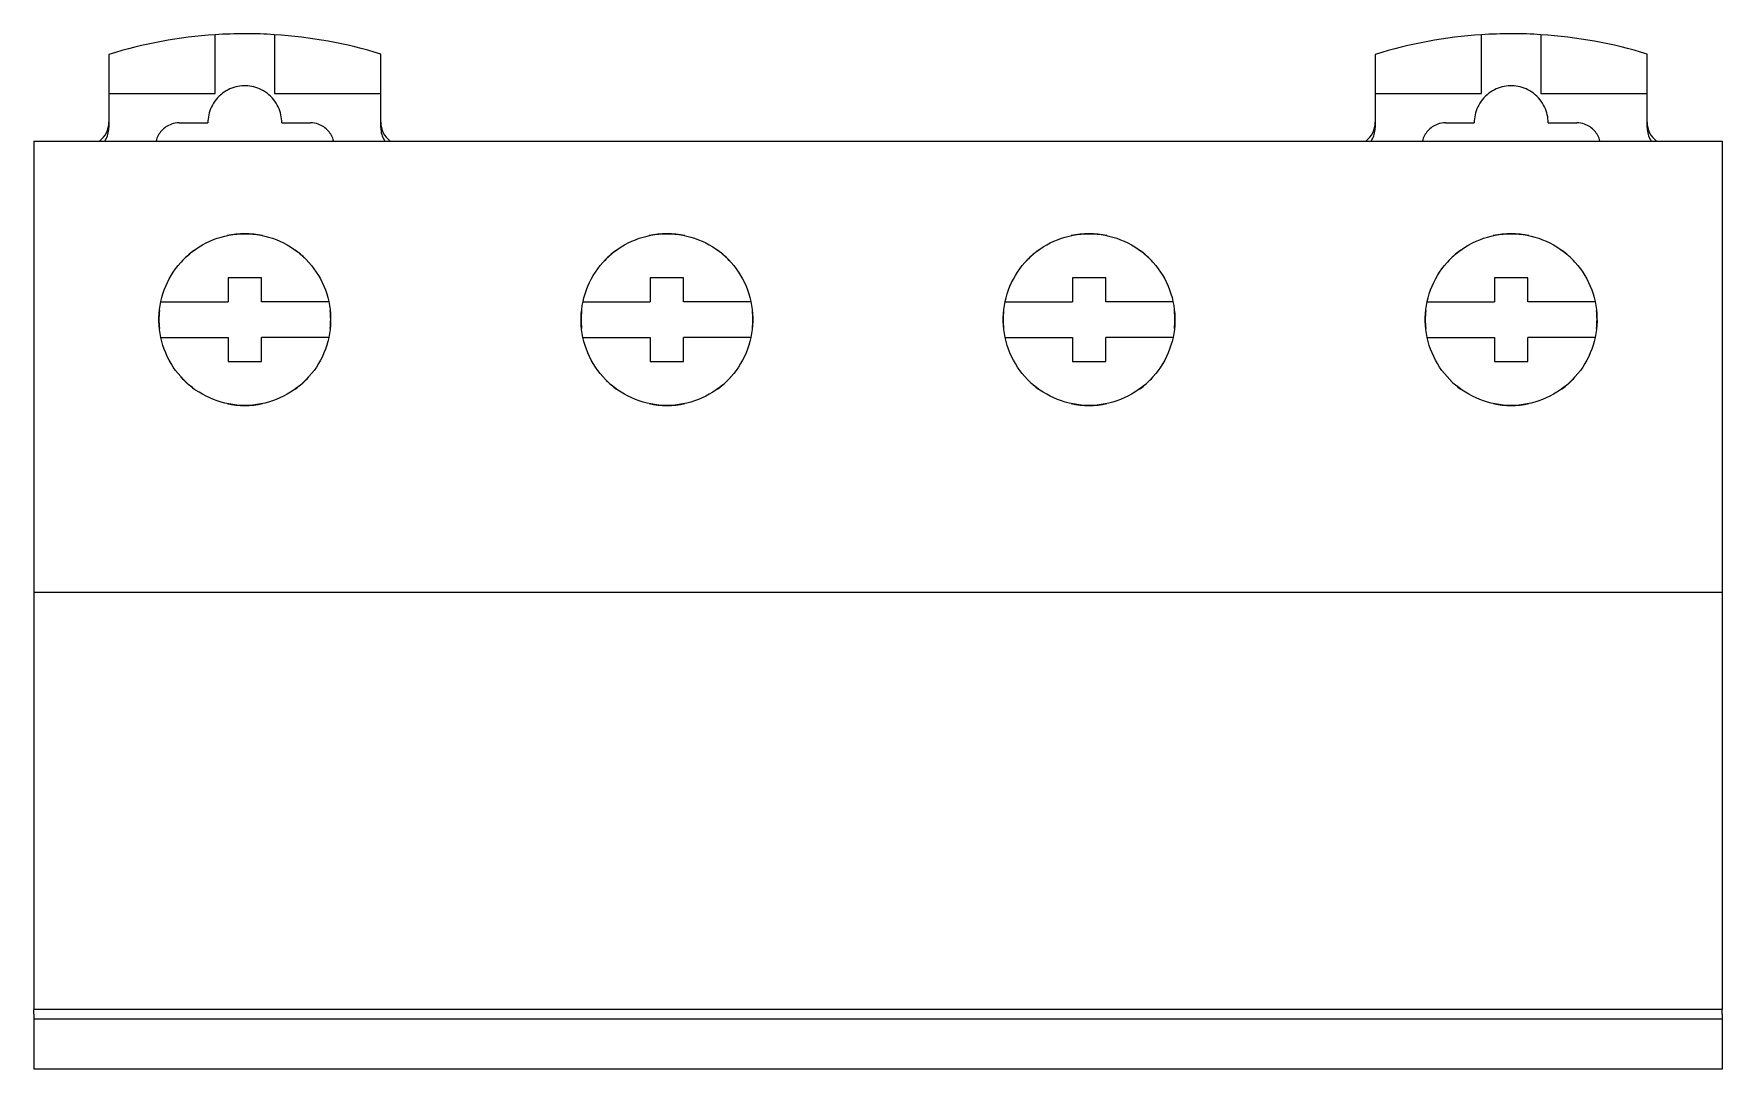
# Model space of a CAD drawing. Header units: millimetres. Extents: x 3609 to 5941, y 2453 to 3731.
# Drawn here: x 5443.5 to 5511.3, y 3396.1 to 3437.7 of the extents above; entities that cross this region are included whole.
import ezdxf

# ---------------------------------------------------------------- set-up
doc = ezdxf.new("R2010")
doc.units = ezdxf.units.MM

msp = doc.modelspace()

# ---------------------------------------------------------------- linework, layer by layer
for p, q in [((5450.818, 3435.27), (5450.818, 3437.625)), ((5453.212, 3437.627), (5453.212, 3435.27)), ((5501.672, 3435.27), (5501.672, 3437.625)), ((5504.067, 3437.627), (5504.067, 3435.27)), ((5446.556, 3436.836), (5446.556, 3435.27)), ((5457.474, 3435.27), (5457.474, 3436.849)), ((5497.411, 3436.836), (5497.411, 3435.27)), ((5508.328, 3435.27), (5508.328, 3436.849)), ((5446.556, 3435.27), (5450.818, 3435.27)), ((5446.556, 3435.269), (5446.556, 3435.27)), ((5446.556, 3435.269), (5450.818, 3435.269)), ((5446.556, 3435.269), (5446.556, 3433.897)), ((5450.818, 3435.269), (5450.818, 3435.27)), ((5450.919, 3435.092), (5450.861, 3435.024)), ((5450.981, 3435.157), (5450.919, 3435.092)), ((5451.047, 3435.217), (5450.981, 3435.157)), ((5451.117, 3435.273), (5451.047, 3435.217)), ((5451.189, 3435.324), (5451.117, 3435.273)), ((5451.264, 3435.372), (5451.189, 3435.324)), ((5451.341, 3435.414), (5451.264, 3435.372)), ((5451.419, 3435.451), (5451.341, 3435.414)), ((5451.499, 3435.484), (5451.419, 3435.451)), ((5451.579, 3435.511), (5451.499, 3435.484)), ((5451.66, 3435.533), (5451.579, 3435.511)), ((5451.74, 3435.551), (5451.66, 3435.533)), ((5451.819, 3435.564), (5451.74, 3435.551)), ((5451.898, 3435.572), (5451.819, 3435.564)), ((5451.976, 3435.576), (5451.898, 3435.572)), ((5452.054, 3435.576), (5451.976, 3435.576)), ((5452.132, 3435.572), (5452.054, 3435.576)), ((5452.211, 3435.564), (5452.132, 3435.572)), ((5452.29, 3435.551), (5452.211, 3435.564)), ((5452.371, 3435.533), (5452.29, 3435.551)), ((5452.451, 3435.511), (5452.371, 3435.533)), ((5452.532, 3435.484), (5452.451, 3435.511)), ((5452.611, 3435.451), (5452.532, 3435.484)), ((5452.69, 3435.414), (5452.611, 3435.451)), ((5452.767, 3435.372), (5452.69, 3435.414)), ((5452.842, 3435.324), (5452.767, 3435.372)), ((5452.914, 3435.273), (5452.842, 3435.324)), ((5452.983, 3435.217), (5452.914, 3435.273)), ((5453.049, 3435.157), (5452.983, 3435.217)), ((5453.111, 3435.092), (5453.049, 3435.157)), ((5453.169, 3435.024), (5453.111, 3435.092)), ((5453.212, 3435.27), (5457.474, 3435.27)), ((5453.212, 3435.269), (5453.212, 3435.27)), ((5453.212, 3435.269), (5457.474, 3435.269)), ((5457.474, 3435.269), (5457.474, 3435.27)), ((5457.474, 3433.897), (5457.474, 3435.269)), ((5497.411, 3435.27), (5501.672, 3435.27)), ((5497.411, 3435.269), (5497.411, 3435.27)), ((5497.411, 3435.269), (5501.672, 3435.269)), ((5497.411, 3435.269), (5497.411, 3433.897)), ((5501.672, 3435.269), (5501.672, 3435.27)), ((5501.774, 3435.092), (5501.716, 3435.024)), ((5501.836, 3435.157), (5501.774, 3435.092)), ((5501.902, 3435.217), (5501.836, 3435.157)), ((5501.971, 3435.273), (5501.902, 3435.217)), ((5502.043, 3435.324), (5501.971, 3435.273)), ((5502.118, 3435.372), (5502.043, 3435.324)), ((5502.195, 3435.414), (5502.118, 3435.372)), ((5502.273, 3435.451), (5502.195, 3435.414)), ((5502.353, 3435.484), (5502.273, 3435.451)), ((5502.434, 3435.511), (5502.353, 3435.484)), ((5502.514, 3435.533), (5502.434, 3435.511)), ((5502.594, 3435.551), (5502.514, 3435.533)), ((5502.674, 3435.564), (5502.594, 3435.551)), ((5502.752, 3435.572), (5502.674, 3435.564)), ((5502.83, 3435.576), (5502.752, 3435.572)), ((5502.908, 3435.576), (5502.83, 3435.576)), ((5502.987, 3435.572), (5502.908, 3435.576)), ((5503.065, 3435.564), (5502.987, 3435.572)), ((5503.145, 3435.551), (5503.065, 3435.564)), ((5503.225, 3435.533), (5503.145, 3435.551)), ((5503.305, 3435.511), (5503.225, 3435.533)), ((5503.386, 3435.484), (5503.305, 3435.511)), ((5503.466, 3435.451), (5503.386, 3435.484)), ((5503.544, 3435.414), (5503.466, 3435.451)), ((5503.621, 3435.372), (5503.544, 3435.414)), ((5503.696, 3435.324), (5503.621, 3435.372)), ((5503.768, 3435.273), (5503.696, 3435.324)), ((5503.837, 3435.217), (5503.768, 3435.273)), ((5503.903, 3435.157), (5503.837, 3435.217)), ((5503.965, 3435.092), (5503.903, 3435.157)), ((5504.023, 3435.024), (5503.965, 3435.092)), ((5504.067, 3435.27), (5508.328, 3435.27)), ((5504.067, 3435.269), (5504.067, 3435.27)), ((5504.067, 3435.269), (5508.328, 3435.269)), ((5508.328, 3435.269), (5508.328, 3435.27)), ((5508.328, 3433.897), (5508.328, 3435.269)), ((5450.565, 3434.405), (5450.55, 3434.324)), ((5450.585, 3434.486), (5450.565, 3434.405)), ((5450.609, 3434.566), (5450.585, 3434.486)), ((5450.639, 3434.646), (5450.609, 3434.566)), ((5450.674, 3434.726), (5450.639, 3434.646)), ((5450.714, 3434.803), (5450.674, 3434.726)), ((5450.758, 3434.879), (5450.714, 3434.803)), ((5450.808, 3434.953), (5450.758, 3434.879)), ((5450.861, 3435.024), (5450.808, 3434.953)), ((5453.223, 3434.953), (5453.169, 3435.024)), ((5453.272, 3434.879), (5453.223, 3434.953)), ((5453.317, 3434.803), (5453.272, 3434.879)), ((5453.357, 3434.726), (5453.317, 3434.803)), ((5453.391, 3434.646), (5453.357, 3434.726)), ((5453.421, 3434.566), (5453.391, 3434.646)), ((5453.446, 3434.486), (5453.421, 3434.566)), ((5453.466, 3434.405), (5453.446, 3434.486)), ((5453.481, 3434.324), (5453.466, 3434.405)), ((5501.419, 3434.405), (5501.404, 3434.324)), ((5501.439, 3434.486), (5501.419, 3434.405)), ((5501.463, 3434.566), (5501.439, 3434.486)), ((5501.493, 3434.646), (5501.463, 3434.566)), ((5501.528, 3434.726), (5501.493, 3434.646)), ((5501.568, 3434.803), (5501.528, 3434.726)), ((5501.613, 3434.879), (5501.568, 3434.803)), ((5501.662, 3434.953), (5501.613, 3434.879)), ((5501.716, 3435.024), (5501.662, 3434.953)), ((5504.077, 3434.953), (5504.023, 3435.024)), ((5504.126, 3434.879), (5504.077, 3434.953)), ((5504.171, 3434.803), (5504.126, 3434.879)), ((5504.211, 3434.726), (5504.171, 3434.803)), ((5504.246, 3434.646), (5504.211, 3434.726)), ((5504.275, 3434.566), (5504.246, 3434.646)), ((5504.3, 3434.486), (5504.275, 3434.566)), ((5504.32, 3434.405), (5504.3, 3434.486)), ((5504.335, 3434.324), (5504.32, 3434.405)), ((5446.517, 3433.62), (5446.533, 3433.683)), ((5446.533, 3433.683), (5446.546, 3433.749)), ((5446.546, 3433.749), (5446.554, 3433.82)), ((5446.554, 3433.82), (5446.556, 3433.897)), ((5448.597, 3433.679), (5448.565, 3433.631)), ((5448.632, 3433.725), (5448.597, 3433.679)), ((5448.669, 3433.77), (5448.632, 3433.725)), ((5448.708, 3433.812), (5448.669, 3433.77)), ((5448.751, 3433.852), (5448.708, 3433.812)), ((5448.797, 3433.889), (5448.751, 3433.852)), ((5448.845, 3433.924), (5448.797, 3433.889)), ((5448.897, 3433.957), (5448.845, 3433.924)), ((5448.952, 3433.987), (5448.897, 3433.957)), ((5449.011, 3434.014), (5448.952, 3433.987)), ((5449.074, 3434.038), (5449.011, 3434.014)), ((5449.141, 3434.058), (5449.074, 3434.038)), ((5449.214, 3434.074), (5449.141, 3434.058)), ((5449.293, 3434.085), (5449.214, 3434.074)), ((5449.382, 3434.089), (5449.293, 3434.085)), ((5449.382, 3434.089), (5450.531, 3434.089)), ((5450.533, 3434.166), (5450.531, 3434.089)), ((5450.539, 3434.245), (5450.533, 3434.166)), ((5450.55, 3434.324), (5450.539, 3434.245)), ((5453.491, 3434.245), (5453.481, 3434.324)), ((5453.498, 3434.166), (5453.491, 3434.245)), ((5453.5, 3434.089), (5453.498, 3434.166)), ((5453.5, 3434.089), (5454.649, 3434.089)), ((5454.737, 3434.085), (5454.649, 3434.089)), ((5454.817, 3434.074), (5454.737, 3434.085)), ((5454.889, 3434.058), (5454.817, 3434.074)), ((5454.956, 3434.038), (5454.889, 3434.058)), ((5455.019, 3434.014), (5454.956, 3434.038)), ((5455.078, 3433.987), (5455.019, 3434.014)), ((5455.133, 3433.957), (5455.078, 3433.987)), ((5455.185, 3433.924), (5455.133, 3433.957)), ((5455.234, 3433.889), (5455.185, 3433.924)), ((5455.279, 3433.852), (5455.234, 3433.889)), ((5455.322, 3433.812), (5455.279, 3433.852)), ((5455.362, 3433.77), (5455.322, 3433.812)), ((5455.399, 3433.725), (5455.362, 3433.77)), ((5455.433, 3433.679), (5455.399, 3433.725)), ((5455.465, 3433.631), (5455.433, 3433.679)), ((5457.474, 3433.897), (5457.477, 3433.82)), ((5457.477, 3433.82), (5457.485, 3433.749)), ((5457.485, 3433.749), (5457.497, 3433.683)), ((5457.497, 3433.683), (5457.514, 3433.62)), ((5497.371, 3433.62), (5497.387, 3433.683)), ((5497.387, 3433.683), (5497.4, 3433.749)), ((5497.4, 3433.749), (5497.408, 3433.82)), ((5497.408, 3433.82), (5497.411, 3433.897)), ((5499.451, 3433.679), (5499.419, 3433.631)), ((5499.486, 3433.725), (5499.451, 3433.679)), ((5499.523, 3433.77), (5499.486, 3433.725)), ((5499.563, 3433.812), (5499.523, 3433.77)), ((5499.605, 3433.852), (5499.563, 3433.812)), ((5499.651, 3433.889), (5499.605, 3433.852)), ((5499.7, 3433.924), (5499.651, 3433.889)), ((5499.751, 3433.957), (5499.7, 3433.924)), ((5499.807, 3433.987), (5499.751, 3433.957)), ((5499.865, 3434.014), (5499.807, 3433.987)), ((5499.928, 3434.038), (5499.865, 3434.014)), ((5499.996, 3434.058), (5499.928, 3434.038)), ((5500.068, 3434.074), (5499.996, 3434.058)), ((5500.148, 3434.085), (5500.068, 3434.074)), ((5500.236, 3434.089), (5500.148, 3434.085)), ((5500.236, 3434.089), (5501.385, 3434.089)), ((5501.387, 3434.166), (5501.385, 3434.089)), ((5501.393, 3434.245), (5501.387, 3434.166)), ((5501.404, 3434.324), (5501.393, 3434.245)), ((5504.346, 3434.245), (5504.335, 3434.324)), ((5504.352, 3434.166), (5504.346, 3434.245)), ((5504.354, 3434.089), (5504.352, 3434.166)), ((5504.354, 3434.089), (5505.503, 3434.089)), ((5505.591, 3434.085), (5505.503, 3434.089)), ((5505.671, 3434.074), (5505.591, 3434.085)), ((5505.743, 3434.058), (5505.671, 3434.074)), ((5505.811, 3434.038), (5505.743, 3434.058)), ((5505.874, 3434.014), (5505.811, 3434.038)), ((5505.932, 3433.987), (5505.874, 3434.014)), ((5505.988, 3433.957), (5505.932, 3433.987)), ((5506.039, 3433.924), (5505.988, 3433.957)), ((5506.088, 3433.889), (5506.039, 3433.924)), ((5506.134, 3433.852), (5506.088, 3433.889)), ((5506.176, 3433.812), (5506.134, 3433.852)), ((5506.216, 3433.77), (5506.176, 3433.812)), ((5506.253, 3433.725), (5506.216, 3433.77)), ((5506.288, 3433.679), (5506.253, 3433.725)), ((5506.32, 3433.631), (5506.288, 3433.679)), ((5508.328, 3433.897), (5508.331, 3433.82)), ((5508.331, 3433.82), (5508.339, 3433.749)), ((5508.339, 3433.749), (5508.351, 3433.683)), ((5508.351, 3433.683), (5508.368, 3433.62)), ((5443.539, 3433.354), (5443.539, 3415.253)), ((5443.539, 3433.354), (5511.345, 3433.354)), ((5446.388, 3433.354), (5446.419, 3433.402)), ((5446.419, 3433.402), (5446.447, 3433.452)), ((5446.447, 3433.452), (5446.473, 3433.506)), ((5446.473, 3433.506), (5446.497, 3433.561)), ((5446.497, 3433.561), (5446.517, 3433.62)), ((5448.467, 3433.414), (5448.451, 3433.354)), ((5448.487, 3433.472), (5448.467, 3433.414)), ((5448.51, 3433.527), (5448.487, 3433.472)), ((5448.536, 3433.58), (5448.51, 3433.527)), ((5448.565, 3433.631), (5448.536, 3433.58)), ((5455.494, 3433.58), (5455.465, 3433.631)), ((5455.52, 3433.527), (5455.494, 3433.58)), ((5455.543, 3433.472), (5455.52, 3433.527)), ((5455.563, 3433.414), (5455.543, 3433.472)), ((5455.58, 3433.354), (5455.563, 3433.414)), ((5457.514, 3433.62), (5457.534, 3433.561)), ((5457.534, 3433.561), (5457.557, 3433.506)), ((5457.557, 3433.506), (5457.583, 3433.452)), ((5457.583, 3433.452), (5457.611, 3433.402)), ((5457.611, 3433.402), (5457.642, 3433.354)), ((5497.243, 3433.354), (5497.273, 3433.402)), ((5497.273, 3433.402), (5497.302, 3433.452)), ((5497.302, 3433.452), (5497.328, 3433.506)), ((5497.328, 3433.506), (5497.351, 3433.561)), ((5497.351, 3433.561), (5497.371, 3433.62)), ((5499.321, 3433.414), (5499.305, 3433.354)), ((5499.341, 3433.472), (5499.321, 3433.414)), ((5499.364, 3433.527), (5499.341, 3433.472)), ((5499.39, 3433.58), (5499.364, 3433.527)), ((5499.419, 3433.631), (5499.39, 3433.58)), ((5506.349, 3433.58), (5506.32, 3433.631)), ((5506.375, 3433.527), (5506.349, 3433.58)), ((5506.398, 3433.472), (5506.375, 3433.527)), ((5506.418, 3433.414), (5506.398, 3433.472)), ((5506.434, 3433.354), (5506.418, 3433.414)), ((5508.368, 3433.62), (5508.388, 3433.561)), ((5508.388, 3433.561), (5508.411, 3433.506)), ((5508.411, 3433.506), (5508.437, 3433.452)), ((5508.437, 3433.452), (5508.466, 3433.402)), ((5508.466, 3433.402), (5508.496, 3433.354)), ((5511.345, 3433.354), (5511.345, 3415.253)), ((5451.532, 3429.603), (5451.691, 3429.622)), ((5451.691, 3429.622), (5451.853, 3429.633)), ((5451.853, 3429.633), (5452.015, 3429.637)), ((5452.015, 3429.637), (5452.178, 3429.633)), ((5452.178, 3429.633), (5452.339, 3429.622)), ((5452.339, 3429.622), (5452.498, 3429.603)), ((5468.483, 3429.603), (5468.643, 3429.622)), ((5468.643, 3429.622), (5468.804, 3429.633)), ((5468.804, 3429.633), (5468.967, 3429.637)), ((5468.967, 3429.637), (5469.129, 3429.633)), ((5469.129, 3429.633), (5469.29, 3429.622)), ((5469.29, 3429.622), (5469.45, 3429.603)), ((5485.434, 3429.603), (5485.594, 3429.622)), ((5485.594, 3429.622), (5485.755, 3429.633)), ((5485.755, 3429.633), (5485.918, 3429.637)), ((5485.918, 3429.637), (5486.081, 3429.633)), ((5486.081, 3429.633), (5486.242, 3429.622)), ((5486.242, 3429.622), (5486.401, 3429.603)), ((5502.386, 3429.603), (5502.546, 3429.622)), ((5502.546, 3429.622), (5502.707, 3429.633)), ((5502.707, 3429.633), (5502.869, 3429.637)), ((5502.869, 3429.637), (5503.032, 3429.633)), ((5503.032, 3429.633), (5503.193, 3429.622)), ((5503.193, 3429.622), (5503.353, 3429.603)), ((5449.912, 3428.921), (5450.042, 3429.017)), ((5450.042, 3429.017), (5450.177, 3429.106)), ((5450.177, 3429.106), (5450.316, 3429.189)), ((5450.316, 3429.189), (5450.458, 3429.265)), ((5450.458, 3429.265), (5450.605, 3429.335)), ((5450.605, 3429.335), (5450.754, 3429.398)), ((5450.754, 3429.398), (5450.906, 3429.453)), ((5450.906, 3429.453), (5451.06, 3429.502)), ((5451.06, 3429.502), (5451.216, 3429.543)), ((5451.216, 3429.543), (5451.373, 3429.577)), ((5451.373, 3429.577), (5451.532, 3429.603)), ((5452.498, 3429.603), (5452.657, 3429.577)), ((5452.657, 3429.577), (5452.814, 3429.543)), ((5452.814, 3429.543), (5452.97, 3429.502)), ((5452.97, 3429.502), (5453.124, 3429.454)), ((5453.124, 3429.454), (5453.276, 3429.398)), ((5453.276, 3429.398), (5453.425, 3429.335)), ((5453.425, 3429.335), (5453.571, 3429.266)), ((5453.571, 3429.266), (5453.714, 3429.189)), ((5453.714, 3429.189), (5453.853, 3429.106)), ((5453.853, 3429.106), (5453.987, 3429.017)), ((5453.987, 3429.017), (5454.118, 3428.922)), ((5466.862, 3428.92), (5466.992, 3429.015)), ((5466.992, 3429.015), (5467.127, 3429.105)), ((5467.127, 3429.105), (5467.265, 3429.188)), ((5467.265, 3429.188), (5467.408, 3429.265)), ((5467.408, 3429.265), (5467.555, 3429.334)), ((5467.555, 3429.334), (5467.704, 3429.397)), ((5467.704, 3429.397), (5467.856, 3429.453)), ((5467.856, 3429.453), (5468.011, 3429.502)), ((5468.011, 3429.502), (5468.167, 3429.543)), ((5468.167, 3429.543), (5468.324, 3429.577)), ((5468.324, 3429.577), (5468.483, 3429.603)), ((5469.45, 3429.603), (5469.609, 3429.577)), ((5469.609, 3429.577), (5469.766, 3429.543)), ((5469.766, 3429.543), (5469.922, 3429.502)), ((5469.922, 3429.502), (5470.077, 3429.453)), ((5470.077, 3429.453), (5470.229, 3429.397)), ((5470.229, 3429.397), (5470.378, 3429.335)), ((5470.378, 3429.335), (5470.525, 3429.265)), ((5470.525, 3429.265), (5470.667, 3429.188)), ((5470.667, 3429.188), (5470.806, 3429.105)), ((5470.806, 3429.105), (5470.941, 3429.016)), ((5470.941, 3429.016), (5471.071, 3428.92)), ((5483.813, 3428.92), (5483.943, 3429.015)), ((5483.943, 3429.015), (5484.078, 3429.105)), ((5484.078, 3429.105), (5484.217, 3429.188)), ((5484.217, 3429.188), (5484.36, 3429.265)), ((5484.36, 3429.265), (5484.506, 3429.334)), ((5484.506, 3429.334), (5484.656, 3429.397)), ((5484.656, 3429.397), (5484.808, 3429.453)), ((5484.808, 3429.453), (5484.962, 3429.502)), ((5484.962, 3429.502), (5485.118, 3429.543)), ((5485.118, 3429.543), (5485.276, 3429.577)), ((5485.276, 3429.577), (5485.434, 3429.603)), ((5486.401, 3429.603), (5486.56, 3429.577)), ((5486.56, 3429.577), (5486.717, 3429.543)), ((5486.717, 3429.543), (5486.873, 3429.502)), ((5486.873, 3429.502), (5487.028, 3429.453)), ((5487.028, 3429.453), (5487.18, 3429.397)), ((5487.18, 3429.397), (5487.33, 3429.335)), ((5487.33, 3429.335), (5487.476, 3429.265)), ((5487.476, 3429.265), (5487.619, 3429.188)), ((5487.619, 3429.188), (5487.757, 3429.105)), ((5487.757, 3429.105), (5487.892, 3429.016)), ((5487.892, 3429.016), (5488.022, 3428.92)), ((5500.765, 3428.92), (5500.895, 3429.015)), ((5500.895, 3429.015), (5501.03, 3429.105)), ((5501.03, 3429.105), (5501.169, 3429.188)), ((5501.169, 3429.188), (5501.311, 3429.265)), ((5501.311, 3429.265), (5501.458, 3429.335)), ((5501.458, 3429.335), (5501.607, 3429.397)), ((5501.607, 3429.397), (5501.759, 3429.453)), ((5501.759, 3429.453), (5501.914, 3429.502)), ((5501.914, 3429.502), (5502.07, 3429.543)), ((5502.07, 3429.543), (5502.227, 3429.577)), ((5502.227, 3429.577), (5502.386, 3429.603)), ((5503.353, 3429.603), (5503.511, 3429.577)), ((5503.511, 3429.577), (5503.669, 3429.543)), ((5503.669, 3429.543), (5503.825, 3429.502)), ((5503.825, 3429.502), (5503.979, 3429.453)), ((5503.979, 3429.453), (5504.131, 3429.397)), ((5504.131, 3429.397), (5504.281, 3429.335)), ((5504.281, 3429.335), (5504.427, 3429.265)), ((5504.427, 3429.265), (5504.57, 3429.188)), ((5504.57, 3429.188), (5504.709, 3429.105)), ((5504.709, 3429.105), (5504.843, 3429.016)), ((5504.843, 3429.016), (5504.974, 3428.92)), ((5449.237, 3428.23), (5449.336, 3428.359)), ((5449.336, 3428.359), (5449.441, 3428.482)), ((5449.441, 3428.482), (5449.551, 3428.6)), ((5449.551, 3428.6), (5449.666, 3428.713)), ((5449.666, 3428.713), (5449.787, 3428.82)), ((5449.787, 3428.82), (5449.912, 3428.921)), ((5454.118, 3428.922), (5454.243, 3428.82)), ((5454.243, 3428.82), (5454.364, 3428.713)), ((5454.364, 3428.713), (5454.479, 3428.601)), ((5454.479, 3428.601), (5454.589, 3428.483)), ((5454.589, 3428.483), (5454.694, 3428.359)), ((5454.694, 3428.359), (5454.793, 3428.231)), ((5466.187, 3428.228), (5466.286, 3428.357)), ((5466.286, 3428.357), (5466.39, 3428.48)), ((5466.39, 3428.48), (5466.5, 3428.598)), ((5466.5, 3428.598), (5466.616, 3428.711)), ((5466.616, 3428.711), (5466.736, 3428.818)), ((5466.736, 3428.818), (5466.862, 3428.92)), ((5471.071, 3428.92), (5471.197, 3428.819)), ((5471.197, 3428.819), (5471.317, 3428.711)), ((5471.317, 3428.711), (5471.433, 3428.599)), ((5471.433, 3428.599), (5471.543, 3428.481)), ((5471.543, 3428.481), (5471.647, 3428.357)), ((5471.647, 3428.357), (5471.746, 3428.229)), ((5483.138, 3428.228), (5483.237, 3428.357)), ((5483.237, 3428.357), (5483.342, 3428.48)), ((5483.342, 3428.48), (5483.452, 3428.598)), ((5483.452, 3428.598), (5483.567, 3428.711)), ((5483.567, 3428.711), (5483.688, 3428.818)), ((5483.688, 3428.818), (5483.813, 3428.92)), ((5488.022, 3428.92), (5488.148, 3428.819)), ((5488.148, 3428.819), (5488.268, 3428.712)), ((5488.268, 3428.712), (5488.384, 3428.599)), ((5488.384, 3428.599), (5488.494, 3428.481)), ((5488.494, 3428.481), (5488.598, 3428.357)), ((5488.598, 3428.357), (5488.697, 3428.229)), ((5500.09, 3428.228), (5500.188, 3428.357)), ((5500.188, 3428.357), (5500.293, 3428.48)), ((5500.293, 3428.48), (5500.403, 3428.598)), ((5500.403, 3428.598), (5500.519, 3428.711)), ((5500.519, 3428.711), (5500.639, 3428.818)), ((5500.639, 3428.818), (5500.765, 3428.92)), ((5504.974, 3428.92), (5505.099, 3428.819)), ((5505.099, 3428.819), (5505.22, 3428.712)), ((5505.22, 3428.712), (5505.335, 3428.599)), ((5505.335, 3428.599), (5505.445, 3428.481)), ((5505.445, 3428.481), (5505.55, 3428.358)), ((5505.55, 3428.358), (5505.649, 3428.229)), ((5448.839, 3427.53), (5448.905, 3427.677)), ((5448.905, 3427.677), (5448.978, 3427.82)), ((5448.978, 3427.82), (5449.058, 3427.961)), ((5449.058, 3427.961), (5449.144, 3428.098)), ((5449.144, 3428.098), (5449.237, 3428.23)), ((5451.345, 3427.865), (5451.345, 3426.907)), ((5452.686, 3427.865), (5451.345, 3427.865)), ((5452.686, 3426.907), (5452.686, 3427.865)), ((5454.793, 3428.231), (5454.886, 3428.098)), ((5454.886, 3428.098), (5454.972, 3427.962)), ((5454.972, 3427.962), (5455.052, 3427.821)), ((5455.052, 3427.821), (5455.125, 3427.678)), ((5455.125, 3427.678), (5455.191, 3427.531)), ((5465.789, 3427.528), (5465.855, 3427.674)), ((5465.855, 3427.674), (5465.928, 3427.818)), ((5465.928, 3427.818), (5466.008, 3427.959)), ((5466.008, 3427.959), (5466.094, 3428.095)), ((5466.094, 3428.095), (5466.187, 3428.228)), ((5468.296, 3427.865), (5468.296, 3426.907)), ((5469.637, 3427.865), (5468.296, 3427.865)), ((5469.637, 3426.907), (5469.637, 3427.865)), ((5471.746, 3428.229), (5471.839, 3428.096)), ((5471.839, 3428.096), (5471.925, 3427.96)), ((5471.925, 3427.96), (5472.005, 3427.819)), ((5472.005, 3427.819), (5472.078, 3427.676)), ((5472.078, 3427.676), (5472.144, 3427.529)), ((5482.741, 3427.528), (5482.806, 3427.674)), ((5482.806, 3427.674), (5482.879, 3427.818)), ((5482.879, 3427.818), (5482.959, 3427.959)), ((5482.959, 3427.959), (5483.045, 3428.095)), ((5483.045, 3428.095), (5483.138, 3428.228)), ((5485.248, 3427.865), (5485.248, 3426.907)), ((5486.588, 3427.865), (5485.248, 3427.865)), ((5486.588, 3426.907), (5486.588, 3427.865)), ((5488.697, 3428.229), (5488.79, 3428.097)), ((5488.79, 3428.097), (5488.876, 3427.96)), ((5488.876, 3427.96), (5488.956, 3427.82)), ((5488.956, 3427.82), (5489.029, 3427.676)), ((5489.029, 3427.676), (5489.095, 3427.53)), ((5499.692, 3427.528), (5499.758, 3427.675)), ((5499.758, 3427.675), (5499.831, 3427.818)), ((5499.831, 3427.818), (5499.911, 3427.959)), ((5499.911, 3427.959), (5499.997, 3428.095)), ((5499.997, 3428.095), (5500.09, 3428.228)), ((5502.199, 3427.865), (5502.199, 3426.907)), ((5503.54, 3427.865), (5502.199, 3427.865)), ((5503.54, 3426.907), (5503.54, 3427.865)), ((5505.649, 3428.229), (5505.741, 3428.097)), ((5505.741, 3428.097), (5505.828, 3427.96)), ((5505.828, 3427.96), (5505.907, 3427.82)), ((5505.907, 3427.82), (5505.98, 3427.676)), ((5505.98, 3427.676), (5506.046, 3427.53)), ((5448.614, 3426.754), (5448.645, 3426.913)), ((5448.643, 3426.907), (5451.345, 3426.907)), ((5448.645, 3426.913), (5448.682, 3427.071)), ((5448.682, 3427.071), (5448.727, 3427.227)), ((5448.727, 3427.227), (5448.779, 3427.38)), ((5448.779, 3427.38), (5448.839, 3427.53)), ((5455.387, 3426.907), (5452.686, 3426.907)), ((5455.191, 3427.531), (5455.251, 3427.381)), ((5455.251, 3427.381), (5455.303, 3427.228)), ((5455.303, 3427.228), (5455.348, 3427.072)), ((5455.348, 3427.072), (5455.386, 3426.915)), ((5455.386, 3426.915), (5455.416, 3426.755)), ((5465.565, 3426.752), (5465.596, 3426.911)), ((5465.595, 3426.907), (5468.296, 3426.907)), ((5465.596, 3426.911), (5465.633, 3427.069)), ((5465.633, 3427.069), (5465.678, 3427.225)), ((5465.678, 3427.225), (5465.73, 3427.378)), ((5465.73, 3427.378), (5465.789, 3427.528)), ((5472.338, 3426.907), (5469.637, 3426.907)), ((5472.144, 3427.529), (5472.203, 3427.379)), ((5472.203, 3427.379), (5472.255, 3427.226)), ((5472.255, 3427.226), (5472.3, 3427.071)), ((5472.3, 3427.071), (5472.337, 3426.913)), ((5472.337, 3426.913), (5472.368, 3426.754)), ((5482.517, 3426.752), (5482.547, 3426.911)), ((5482.546, 3426.907), (5485.248, 3426.907)), ((5482.547, 3426.911), (5482.585, 3427.069)), ((5482.585, 3427.069), (5482.63, 3427.225)), ((5482.63, 3427.225), (5482.682, 3427.378)), ((5482.682, 3427.378), (5482.741, 3427.528)), ((5489.29, 3426.907), (5486.588, 3426.907)), ((5489.095, 3427.53), (5489.154, 3427.38)), ((5489.154, 3427.38), (5489.206, 3427.227)), ((5489.206, 3427.227), (5489.251, 3427.072)), ((5489.251, 3427.072), (5489.288, 3426.914)), ((5489.288, 3426.914), (5489.319, 3426.755)), ((5499.468, 3426.752), (5499.498, 3426.911)), ((5499.498, 3426.911), (5499.536, 3427.069)), ((5499.498, 3426.907), (5502.199, 3426.907)), ((5499.536, 3427.069), (5499.581, 3427.225)), ((5499.581, 3427.225), (5499.633, 3427.378)), ((5499.633, 3427.378), (5499.692, 3427.528)), ((5506.241, 3426.907), (5503.54, 3426.907)), ((5506.046, 3427.53), (5506.105, 3427.38)), ((5506.105, 3427.38), (5506.157, 3427.227)), ((5506.157, 3427.227), (5506.202, 3427.072)), ((5506.202, 3427.072), (5506.24, 3426.914)), ((5506.24, 3426.914), (5506.27, 3426.755)), ((5448.568, 3426.272), (5448.576, 3426.433)), ((5448.568, 3426.111), (5448.568, 3426.272)), ((5448.576, 3426.433), (5448.591, 3426.594)), ((5448.591, 3426.594), (5448.614, 3426.754)), ((5455.416, 3426.755), (5455.439, 3426.595)), ((5455.439, 3426.595), (5455.454, 3426.434)), ((5455.454, 3426.434), (5455.462, 3426.273)), ((5455.462, 3426.273), (5455.462, 3426.112)), ((5465.52, 3426.27), (5465.527, 3426.431)), ((5465.52, 3426.109), (5465.52, 3426.27)), ((5465.527, 3426.431), (5465.543, 3426.592)), ((5465.543, 3426.592), (5465.565, 3426.752)), ((5472.368, 3426.754), (5472.39, 3426.594)), ((5472.39, 3426.594), (5472.406, 3426.433)), ((5472.406, 3426.433), (5472.414, 3426.272)), ((5472.414, 3426.272), (5472.414, 3426.111)), ((5482.471, 3426.27), (5482.479, 3426.431)), ((5482.471, 3426.109), (5482.471, 3426.27)), ((5482.479, 3426.431), (5482.494, 3426.592)), ((5482.494, 3426.592), (5482.517, 3426.752)), ((5489.319, 3426.755), (5489.342, 3426.595)), ((5489.342, 3426.595), (5489.357, 3426.434)), ((5489.357, 3426.434), (5489.365, 3426.273)), ((5489.365, 3426.273), (5489.365, 3426.112)), ((5499.422, 3426.27), (5499.43, 3426.431)), ((5499.422, 3426.109), (5499.422, 3426.27)), ((5499.43, 3426.431), (5499.445, 3426.592)), ((5499.445, 3426.592), (5499.468, 3426.752)), ((5506.27, 3426.755), (5506.293, 3426.595)), ((5506.293, 3426.595), (5506.309, 3426.434)), ((5506.309, 3426.434), (5506.316, 3426.273)), ((5506.316, 3426.273), (5506.317, 3426.112)), ((5448.576, 3425.95), (5448.568, 3426.111)), ((5448.591, 3425.789), (5448.576, 3425.95)), ((5448.614, 3425.628), (5448.591, 3425.789)), ((5448.644, 3425.469), (5448.614, 3425.628)), ((5455.417, 3425.629), (5455.387, 3425.47)), ((5455.44, 3425.79), (5455.417, 3425.629)), ((5455.455, 3425.951), (5455.44, 3425.79)), ((5455.462, 3426.112), (5455.455, 3425.951)), ((5465.527, 3425.948), (5465.52, 3426.109)), ((5465.542, 3425.787), (5465.527, 3425.948)), ((5465.565, 3425.627), (5465.542, 3425.787)), ((5465.595, 3425.467), (5465.565, 3425.627)), ((5472.368, 3425.629), (5472.338, 3425.469)), ((5472.391, 3425.789), (5472.368, 3425.629)), ((5472.406, 3425.95), (5472.391, 3425.789)), ((5472.414, 3426.111), (5472.406, 3425.95)), ((5482.479, 3425.948), (5482.471, 3426.109)), ((5482.494, 3425.787), (5482.479, 3425.948)), ((5482.517, 3425.626), (5482.494, 3425.787)), ((5482.547, 3425.467), (5482.517, 3425.626)), ((5489.32, 3425.629), (5489.29, 3425.47)), ((5489.343, 3425.79), (5489.32, 3425.629)), ((5489.358, 3425.951), (5489.343, 3425.79)), ((5489.365, 3426.112), (5489.358, 3425.951)), ((5499.43, 3425.948), (5499.422, 3426.109)), ((5499.445, 3425.787), (5499.43, 3425.948)), ((5499.468, 3425.626), (5499.445, 3425.787)), ((5499.498, 3425.467), (5499.468, 3425.626)), ((5506.271, 3425.629), (5506.241, 3425.47)), ((5506.294, 3425.79), (5506.271, 3425.629)), ((5506.309, 3425.951), (5506.294, 3425.79)), ((5506.317, 3426.112), (5506.309, 3425.951)), ((5448.643, 3425.471), (5451.345, 3425.471)), ((5448.681, 3425.311), (5448.644, 3425.469)), ((5448.726, 3425.155), (5448.681, 3425.311)), ((5448.778, 3425.002), (5448.726, 3425.155)), ((5448.837, 3424.852), (5448.778, 3425.002)), ((5451.345, 3425.471), (5451.345, 3424.513)), ((5455.387, 3425.471), (5452.686, 3425.471)), ((5452.686, 3424.513), (5452.686, 3425.471)), ((5455.253, 3425.003), (5455.194, 3424.853)), ((5455.305, 3425.156), (5455.253, 3425.003)), ((5455.349, 3425.312), (5455.305, 3425.156)), ((5455.387, 3425.47), (5455.349, 3425.312)), ((5465.595, 3425.471), (5468.296, 3425.471)), ((5465.633, 3425.31), (5465.595, 3425.467)), ((5465.678, 3425.154), (5465.633, 3425.31)), ((5465.73, 3425.001), (5465.678, 3425.154)), ((5465.789, 3424.851), (5465.73, 3425.001)), ((5468.296, 3425.471), (5468.296, 3424.513)), ((5472.338, 3425.471), (5469.637, 3425.471)), ((5469.637, 3424.513), (5469.637, 3425.471)), ((5472.204, 3425.003), (5472.145, 3424.852)), ((5472.256, 3425.156), (5472.204, 3425.003)), ((5472.301, 3425.311), (5472.256, 3425.156)), ((5472.338, 3425.469), (5472.301, 3425.311)), ((5482.546, 3425.471), (5485.248, 3425.471)), ((5482.585, 3425.309), (5482.547, 3425.467)), ((5482.629, 3425.154), (5482.585, 3425.309)), ((5482.681, 3425.001), (5482.629, 3425.154)), ((5482.74, 3424.851), (5482.681, 3425.001)), ((5485.248, 3425.471), (5485.248, 3424.513)), ((5489.29, 3425.471), (5486.588, 3425.471)), ((5486.588, 3424.513), (5486.588, 3425.471)), ((5489.155, 3425.003), (5489.096, 3424.853)), ((5489.207, 3425.156), (5489.155, 3425.003)), ((5489.252, 3425.312), (5489.207, 3425.156)), ((5489.29, 3425.47), (5489.252, 3425.312)), ((5499.498, 3425.471), (5502.199, 3425.471)), ((5499.536, 3425.309), (5499.498, 3425.467)), ((5499.581, 3425.154), (5499.536, 3425.309)), ((5499.633, 3425.001), (5499.581, 3425.154)), ((5499.692, 3424.851), (5499.633, 3425.001)), ((5502.199, 3425.471), (5502.199, 3424.513)), ((5506.241, 3425.471), (5503.54, 3425.471)), ((5503.54, 3424.513), (5503.54, 3425.471)), ((5506.107, 3425.003), (5506.048, 3424.852)), ((5506.159, 3425.156), (5506.107, 3425.003)), ((5506.204, 3425.312), (5506.159, 3425.156)), ((5506.241, 3425.47), (5506.204, 3425.312)), ((5448.903, 3424.705), (5448.837, 3424.852)), ((5448.976, 3424.561), (5448.903, 3424.705)), ((5449.056, 3424.42), (5448.976, 3424.561)), ((5449.142, 3424.283), (5449.056, 3424.42)), ((5449.235, 3424.15), (5449.142, 3424.283)), ((5451.345, 3424.513), (5452.686, 3424.513)), ((5454.889, 3424.284), (5454.796, 3424.151)), ((5454.975, 3424.421), (5454.889, 3424.284)), ((5455.055, 3424.562), (5454.975, 3424.421)), ((5455.128, 3424.706), (5455.055, 3424.562)), ((5455.194, 3424.853), (5455.128, 3424.706)), ((5465.855, 3424.704), (5465.789, 3424.851)), ((5465.928, 3424.56), (5465.855, 3424.704)), ((5466.008, 3424.42), (5465.928, 3424.56)), ((5466.094, 3424.283), (5466.008, 3424.42)), ((5466.187, 3424.15), (5466.094, 3424.283)), ((5468.296, 3424.513), (5469.637, 3424.513)), ((5471.84, 3424.284), (5471.747, 3424.151)), ((5471.926, 3424.421), (5471.84, 3424.284)), ((5472.006, 3424.561), (5471.926, 3424.421)), ((5472.079, 3424.705), (5472.006, 3424.561)), ((5472.145, 3424.852), (5472.079, 3424.705)), ((5482.806, 3424.704), (5482.74, 3424.851)), ((5482.879, 3424.56), (5482.806, 3424.704)), ((5482.959, 3424.42), (5482.879, 3424.56)), ((5483.045, 3424.283), (5482.959, 3424.42)), ((5483.138, 3424.15), (5483.045, 3424.283)), ((5485.248, 3424.513), (5486.588, 3424.513)), ((5488.791, 3424.284), (5488.698, 3424.151)), ((5488.878, 3424.421), (5488.791, 3424.284)), ((5488.957, 3424.561), (5488.878, 3424.421)), ((5489.03, 3424.705), (5488.957, 3424.561)), ((5489.096, 3424.853), (5489.03, 3424.705)), ((5499.758, 3424.704), (5499.692, 3424.851)), ((5499.831, 3424.56), (5499.758, 3424.704)), ((5499.911, 3424.42), (5499.831, 3424.56)), ((5499.997, 3424.283), (5499.911, 3424.42)), ((5500.09, 3424.15), (5499.997, 3424.283)), ((5502.199, 3424.513), (5503.54, 3424.513)), ((5505.743, 3424.284), (5505.65, 3424.151)), ((5505.829, 3424.421), (5505.743, 3424.284)), ((5505.909, 3424.561), (5505.829, 3424.421)), ((5505.982, 3424.705), (5505.909, 3424.561)), ((5506.048, 3424.852), (5505.982, 3424.705)), ((5449.334, 3424.022), (5449.235, 3424.15)), ((5449.439, 3423.898), (5449.334, 3424.022)), ((5449.549, 3423.78), (5449.439, 3423.898)), ((5449.665, 3423.667), (5449.549, 3423.78)), ((5449.785, 3423.559), (5449.665, 3423.667)), ((5449.911, 3423.458), (5449.785, 3423.559)), ((5454.246, 3423.56), (5454.12, 3423.458)), ((5454.366, 3423.667), (5454.246, 3423.56)), ((5454.482, 3423.78), (5454.366, 3423.667)), ((5454.592, 3423.899), (5454.482, 3423.78)), ((5454.697, 3424.022), (5454.592, 3423.899)), ((5454.796, 3424.151), (5454.697, 3424.022)), ((5466.286, 3424.022), (5466.187, 3424.15)), ((5466.39, 3423.898), (5466.286, 3424.022)), ((5466.5, 3423.78), (5466.39, 3423.898)), ((5466.616, 3423.667), (5466.5, 3423.78)), ((5466.737, 3423.56), (5466.616, 3423.667)), ((5466.862, 3423.458), (5466.737, 3423.56)), ((5471.197, 3423.56), (5471.072, 3423.459)), ((5471.318, 3423.667), (5471.197, 3423.56)), ((5471.433, 3423.78), (5471.318, 3423.667)), ((5471.544, 3423.899), (5471.433, 3423.78)), ((5471.648, 3424.022), (5471.544, 3423.899)), ((5471.747, 3424.151), (5471.648, 3424.022)), ((5483.237, 3424.021), (5483.138, 3424.15)), ((5483.342, 3423.898), (5483.237, 3424.021)), ((5483.452, 3423.78), (5483.342, 3423.898)), ((5483.567, 3423.667), (5483.452, 3423.78)), ((5483.688, 3423.559), (5483.567, 3423.667)), ((5483.814, 3423.458), (5483.688, 3423.559)), ((5488.148, 3423.56), (5488.023, 3423.458)), ((5488.269, 3423.667), (5488.148, 3423.56)), ((5488.384, 3423.78), (5488.269, 3423.667)), ((5488.495, 3423.898), (5488.384, 3423.78)), ((5488.599, 3424.022), (5488.495, 3423.898)), ((5488.698, 3424.151), (5488.599, 3424.022)), ((5500.189, 3424.021), (5500.09, 3424.15)), ((5500.293, 3423.898), (5500.189, 3424.021)), ((5500.403, 3423.78), (5500.293, 3423.898)), ((5500.519, 3423.667), (5500.403, 3423.78)), ((5500.64, 3423.559), (5500.519, 3423.667)), ((5500.765, 3423.458), (5500.64, 3423.559)), ((5505.1, 3423.56), (5504.974, 3423.458)), ((5505.22, 3423.667), (5505.1, 3423.56)), ((5505.336, 3423.78), (5505.22, 3423.667)), ((5505.446, 3423.898), (5505.336, 3423.78)), ((5505.551, 3424.022), (5505.446, 3423.898)), ((5505.65, 3424.151), (5505.551, 3424.022)), ((5450.041, 3423.362), (5449.911, 3423.458)), ((5450.176, 3423.273), (5450.041, 3423.362)), ((5450.315, 3423.19), (5450.176, 3423.273)), ((5450.458, 3423.113), (5450.315, 3423.19)), ((5450.604, 3423.043), (5450.458, 3423.113)), ((5450.754, 3422.981), (5450.604, 3423.043)), ((5450.906, 3422.925), (5450.754, 3422.981)), ((5451.06, 3422.876), (5450.906, 3422.925)), ((5451.216, 3422.835), (5451.06, 3422.876)), ((5451.374, 3422.801), (5451.216, 3422.835)), ((5452.815, 3422.835), (5452.657, 3422.802)), ((5452.971, 3422.877), (5452.815, 3422.835)), ((5453.125, 3422.925), (5452.971, 3422.877)), ((5453.277, 3422.981), (5453.125, 3422.925)), ((5453.427, 3423.044), (5453.277, 3422.981)), ((5453.573, 3423.113), (5453.427, 3423.044)), ((5453.716, 3423.19), (5453.573, 3423.113)), ((5453.855, 3423.273), (5453.716, 3423.19)), ((5453.99, 3423.363), (5453.855, 3423.273)), ((5454.12, 3423.458), (5453.99, 3423.363)), ((5466.993, 3423.362), (5466.862, 3423.458)), ((5467.127, 3423.273), (5466.993, 3423.362)), ((5467.266, 3423.19), (5467.127, 3423.273)), ((5467.409, 3423.113), (5467.266, 3423.19)), ((5467.555, 3423.043), (5467.409, 3423.113)), ((5467.705, 3422.981), (5467.555, 3423.043)), ((5467.857, 3422.925), (5467.705, 3422.981)), ((5468.012, 3422.876), (5467.857, 3422.925)), ((5468.168, 3422.835), (5468.012, 3422.876)), ((5468.325, 3422.801), (5468.168, 3422.835)), ((5469.766, 3422.835), (5469.609, 3422.802)), ((5469.922, 3422.877), (5469.766, 3422.835)), ((5470.077, 3422.925), (5469.922, 3422.877)), ((5470.229, 3422.981), (5470.077, 3422.925)), ((5470.378, 3423.044), (5470.229, 3422.981)), ((5470.525, 3423.113), (5470.378, 3423.044)), ((5470.667, 3423.19), (5470.525, 3423.113)), ((5470.806, 3423.273), (5470.667, 3423.19)), ((5470.941, 3423.363), (5470.806, 3423.273)), ((5471.072, 3423.459), (5470.941, 3423.363)), ((5483.944, 3423.362), (5483.814, 3423.458)), ((5484.079, 3423.273), (5483.944, 3423.362)), ((5484.218, 3423.19), (5484.079, 3423.273)), ((5484.361, 3423.113), (5484.218, 3423.19)), ((5484.507, 3423.043), (5484.361, 3423.113)), ((5484.656, 3422.981), (5484.507, 3423.043)), ((5484.809, 3422.925), (5484.656, 3422.981)), ((5484.963, 3422.876), (5484.809, 3422.925)), ((5485.119, 3422.835), (5484.963, 3422.876)), ((5485.277, 3422.801), (5485.119, 3422.835)), ((5486.717, 3422.835), (5486.56, 3422.802)), ((5486.873, 3422.876), (5486.717, 3422.835)), ((5487.028, 3422.925), (5486.873, 3422.876)), ((5487.18, 3422.981), (5487.028, 3422.925)), ((5487.329, 3423.043), (5487.18, 3422.981)), ((5487.476, 3423.113), (5487.329, 3423.043)), ((5487.619, 3423.19), (5487.476, 3423.113)), ((5487.758, 3423.273), (5487.619, 3423.19)), ((5487.892, 3423.363), (5487.758, 3423.273)), ((5488.023, 3423.458), (5487.892, 3423.363)), ((5500.895, 3423.362), (5500.765, 3423.458)), ((5501.03, 3423.273), (5500.895, 3423.362)), ((5501.169, 3423.19), (5501.03, 3423.273)), ((5501.312, 3423.113), (5501.169, 3423.19)), ((5501.458, 3423.043), (5501.312, 3423.113)), ((5501.608, 3422.981), (5501.458, 3423.043)), ((5501.76, 3422.925), (5501.608, 3422.981)), ((5501.914, 3422.876), (5501.76, 3422.925)), ((5502.071, 3422.835), (5501.914, 3422.876)), ((5502.228, 3422.801), (5502.071, 3422.835)), ((5503.669, 3422.835), (5503.511, 3422.802)), ((5503.825, 3422.876), (5503.669, 3422.835)), ((5503.979, 3422.925), (5503.825, 3422.876)), ((5504.131, 3422.981), (5503.979, 3422.925)), ((5504.281, 3423.043), (5504.131, 3422.981)), ((5504.427, 3423.113), (5504.281, 3423.043)), ((5504.57, 3423.19), (5504.427, 3423.113)), ((5504.709, 3423.273), (5504.57, 3423.19)), ((5504.844, 3423.363), (5504.709, 3423.273)), ((5504.974, 3423.458), (5504.844, 3423.363)), ((5451.532, 3422.775), (5451.374, 3422.801)), ((5451.692, 3422.756), (5451.532, 3422.775)), ((5451.853, 3422.745), (5451.692, 3422.756)), ((5452.015, 3422.741), (5451.853, 3422.745)), ((5452.178, 3422.745), (5452.015, 3422.741)), ((5452.339, 3422.756), (5452.178, 3422.745)), ((5452.499, 3422.775), (5452.339, 3422.756)), ((5452.657, 3422.802), (5452.499, 3422.775)), ((5468.484, 3422.775), (5468.325, 3422.801)), ((5468.643, 3422.756), (5468.484, 3422.775)), ((5468.804, 3422.745), (5468.643, 3422.756)), ((5468.967, 3422.741), (5468.804, 3422.745)), ((5469.129, 3422.745), (5468.967, 3422.741)), ((5469.29, 3422.756), (5469.129, 3422.745)), ((5469.45, 3422.775), (5469.29, 3422.756)), ((5469.609, 3422.802), (5469.45, 3422.775)), ((5485.435, 3422.775), (5485.277, 3422.801)), ((5485.595, 3422.756), (5485.435, 3422.775)), ((5485.756, 3422.745), (5485.595, 3422.756)), ((5485.918, 3422.741), (5485.756, 3422.745)), ((5486.081, 3422.745), (5485.918, 3422.741)), ((5486.242, 3422.756), (5486.081, 3422.745)), ((5486.401, 3422.775), (5486.242, 3422.756)), ((5486.56, 3422.802), (5486.401, 3422.775)), ((5502.386, 3422.775), (5502.228, 3422.801)), ((5502.546, 3422.756), (5502.386, 3422.775)), ((5502.707, 3422.745), (5502.546, 3422.756)), ((5502.869, 3422.741), (5502.707, 3422.745)), ((5503.032, 3422.745), (5502.869, 3422.741)), ((5503.193, 3422.756), (5503.032, 3422.745)), ((5503.353, 3422.775), (5503.193, 3422.756)), ((5503.511, 3422.802), (5503.353, 3422.775)), ((5443.539, 3415.253), (5443.539, 3398.491)), ((5443.539, 3415.253), (5511.345, 3415.253)), ((5511.345, 3415.253), (5511.345, 3398.491)), ((5443.539, 3398.299), (5443.539, 3398.491)), ((5511.345, 3398.491), (5443.539, 3398.491)), ((5511.345, 3398.299), (5511.345, 3398.491)), ((5443.539, 3398.299), (5443.539, 3398.108)), ((5511.345, 3398.108), (5443.539, 3398.108)), ((5443.539, 3398.108), (5443.539, 3397.701)), ((5511.345, 3398.299), (5511.345, 3398.108)), ((5511.345, 3398.108), (5511.345, 3397.701)), ((5443.539, 3397.701), (5443.539, 3396.095)), ((5511.345, 3397.701), (5511.345, 3396.095)), ((5511.345, 3396.095), (5443.539, 3396.095))]:
    msp.add_line(p, q)
for centre, start, end in [((5452.015, 3426.189), 78.0278, 101.97978), ((5468.967, 3426.189), 78.01594, 101.99015), ((5485.918, 3426.189), 78.01789, 101.98866), ((5502.869, 3426.189), 78.01835, 101.98723), ((5452.015, 3426.189), 125.98007, 137.95598), ((5452.015, 3426.189), 45.0562, 54.02883), ((5468.967, 3426.189), 126.02092, 138.0021), ((5468.967, 3426.189), 41.9891, 53.98454), ((5485.918, 3426.189), 126.01806, 137.99964), ((5485.918, 3426.189), 41.99391, 53.98878), ((5502.869, 3426.189), 126.01651, 137.99832), ((5502.869, 3426.189), 41.99202, 53.98735), ((5452.015, 3426.189), 173.97651, 180.00002), ((5452.015, 3426.189), 0, 6.04476), ((5468.967, 3426.189), 174.00992, 180.00002), ((5468.967, 3426.189), 0, 6.02677), ((5485.918, 3426.189), 174.01255, 180.00002), ((5485.918, 3426.189), 0, 6.03863), ((5502.869, 3426.189), 174.01232, 180.00002), ((5502.869, 3426.189), 0, 6.03915), ((5452.015, 3426.189), 180.00002, 185.95353), ((5452.015, 3426.189), 354.06742, 0), ((5468.967, 3426.189), 180.00002, 185.98177), ((5468.967, 3426.189), 354.0547, 0), ((5485.918, 3426.189), 180.00002, 185.98487), ((5485.918, 3426.189), 354.06496, 0), ((5502.869, 3426.189), 180.00002, 185.98481), ((5502.869, 3426.189), 354.0653, 0), ((5452.015, 3426.189), 221.97647, 233.99272), ((5452.015, 3426.189), 306.01764, 318.01188), ((5468.967, 3426.189), 225.00473, 233.99002), ((5468.967, 3426.189), 306.01844, 318.01102), ((5485.918, 3426.189), 225.00667, 233.99105), ((5485.918, 3426.189), 306.01139, 318.00512), ((5502.869, 3426.189), 225.00708, 233.98991), ((5502.869, 3426.189), 306.01007, 318.00408), ((5452.015, 3426.189), 258.02188, 281.98481), ((5468.967, 3426.189), 258.02222, 281.98389), ((5485.918, 3426.189), 258.02308, 281.98165), ((5502.869, 3426.189), 258.02342, 281.98034)]:
    msp.add_arc(centre, 3.448, start, end)
for centre, major_axis, ratio, start_param, end_param in [((5452.036, 3419.133), (18.532, 0), 0.999999, 1.63654, 1.870954), ((5452.036, 3419.132), (-18.532, 0), 0.999999, -1.570796, -1.505053), ((5452.036, 3419.132), (-18.532, 0), 0.999999, -1.634342, -1.570796), ((5452.036, 3419.133), (18.532, 0), 0.999999, 1.272933, 1.50725), ((5502.89, 3419.133), (18.532, 0), 0.999999, 1.63654, 1.870954), ((5502.89, 3419.132), (-18.532, 0), 0.999999, -1.570796, -1.505053), ((5502.89, 3419.132), (-18.532, 0), 0.999999, -1.634342, -1.570796), ((5502.89, 3419.133), (18.532, 0), 0.999999, 1.272933, 1.50725), ((5445.599, 3434.112), (0.958, 0), 0.99757, -0.916798, 0), ((5458.432, 3434.112), (0.958, 0), 0.99757, 3.141593, 4.058391), ((5496.453, 3434.112), (0.958, 0), 0.99757, -0.916798, 0), ((5509.286, 3434.112), (0.958, 0), 0.99757, 3.141593, 4.058391)]:
    msp.add_ellipse(centre, major_axis=major_axis, ratio=ratio, start_param=start_param, end_param=end_param)

doc.saveas('drawing.dxf')
